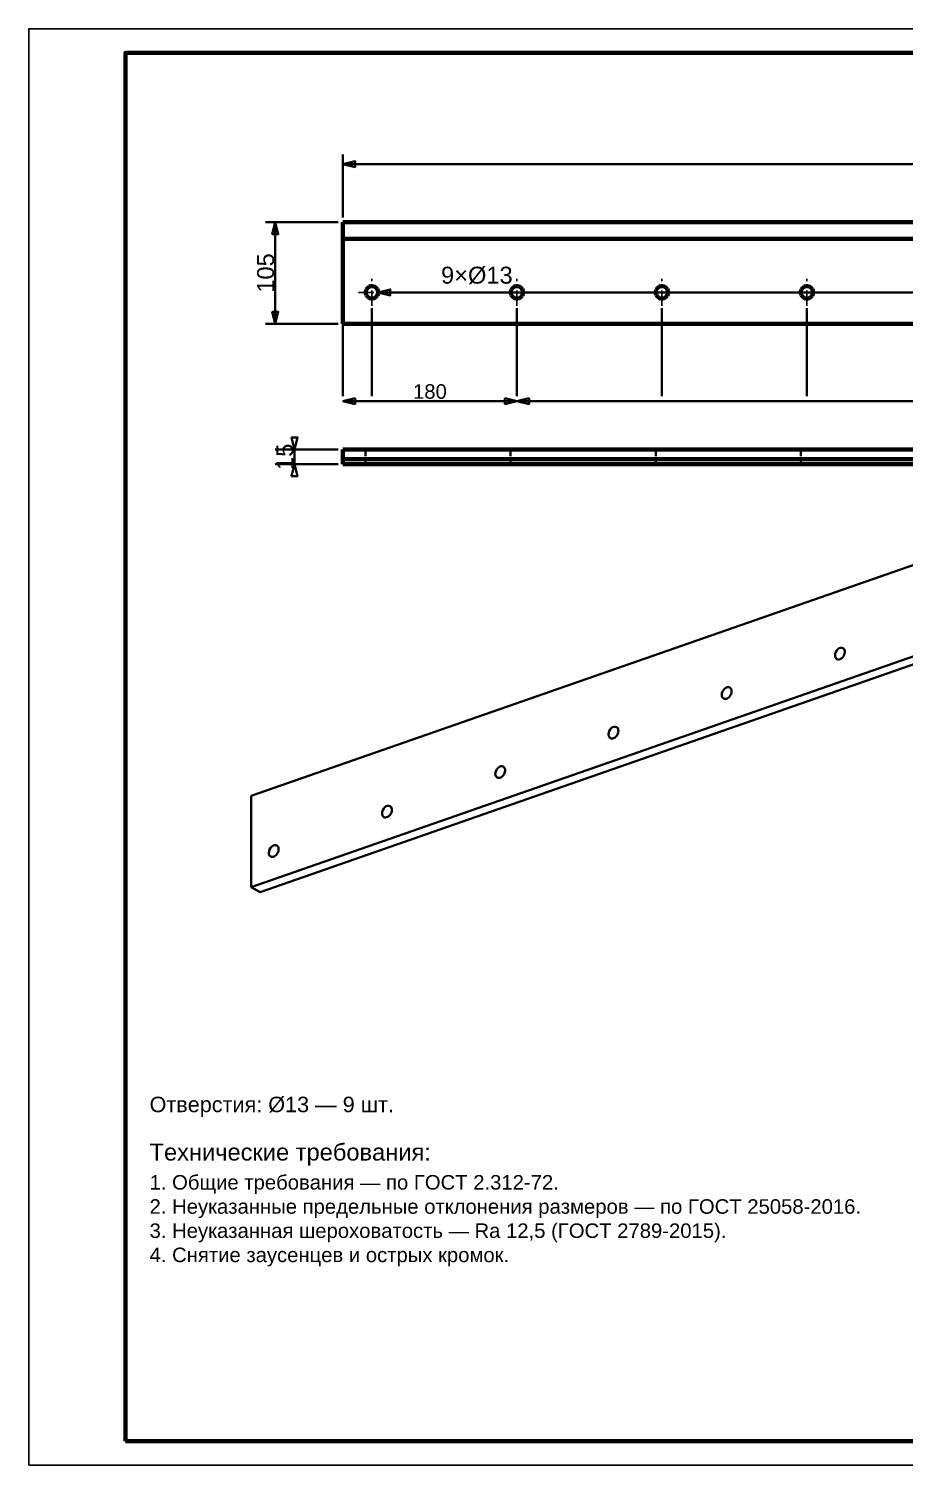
# Model space of a CAD drawing. Header units: millimetres. Extents: x 0 to 420, y 0 to 297.
# Drawn here: x 0 to 181.1, y 0 to 297 of the extents above; entities that cross this region are included whole.
import ezdxf
from ezdxf.enums import TextEntityAlignment as Align

# ---------------------------------------------------------------- set-up
doc = ezdxf.new("R2010")
doc.units = ezdxf.units.MM
doc.linetypes.add('CENTER', pattern=[5.08, 3.175, -0.635, 0.635, -0.635])
doc.linetypes.add('DASHED', pattern=[1.524, 1.27, -0.254])
doc.styles.add('GOST', font='Arial')

msp = doc.modelspace()

# ---------------------------------------------------------------- linework, layer by layer
at = {"color": 7, "lineweight": 35}
for p, q in [((65, 258), (65, 271)), ((65, 269), (317, 269)), ((64, 257), (49, 257)), ((51, 236), (51, 257)), ((72.3, 242.5), (84.3, 242.5)), ((74.3, 242.5), (332, 242.5)), ((84.3, 242.5), (89.3, 242.5)), ((104.3, 242.5), (332, 242.5)), ((134.3, 242.5), (332, 242.5)), ((164.3, 242.5), (332, 242.5)), ((71, 239.2), (71, 221)), ((101, 239.2), (101, 221)), ((131, 239.2), (131, 221)), ((161, 239.2), (161, 221)), ((64, 236), (49, 236)), ((65, 236), (65, 221)), ((65, 221), (65, 222)), ((65, 220), (101, 220)), ((101, 221), (101, 222)), ((101, 221), (101, 222)), ((101, 220), (281, 220)), ((64, 210), (51, 210)), ((55, 207), (55, 210)), ((64, 207), (51, 207))]:
    msp.add_line(p, q, dxfattribs=at)
at = {"color": 1, "lineweight": 70}
for p, q in [((65, 257), (65, 253.54)), ((65, 257), (317, 257)), ((65, 253.54), (65, 236)), ((65, 253.54), (317, 253.54)), ((70.35, 243.63), (70.05, 243.38)), ((70.71, 243.77), (70.35, 243.63)), ((71.1, 243.8), (70.71, 243.77)), ((71.47, 243.71), (71.1, 243.8)), ((71.81, 243.52), (71.47, 243.71)), ((100.35, 243.63), (100.05, 243.38)), ((100.71, 243.77), (100.35, 243.63)), ((101.1, 243.8), (100.71, 243.77)), ((101.47, 243.71), (101.1, 243.8)), ((101.81, 243.52), (101.47, 243.71)), ((130.35, 243.63), (130.05, 243.38)), ((130.71, 243.77), (130.35, 243.63)), ((131.1, 243.8), (130.71, 243.77)), ((131.47, 243.71), (131.1, 243.8)), ((131.81, 243.52), (131.47, 243.71)), ((160.35, 243.63), (160.05, 243.38)), ((160.71, 243.77), (160.35, 243.63)), ((161.1, 243.8), (160.71, 243.77)), ((161.47, 243.71), (161.1, 243.8)), ((161.81, 243.52), (161.47, 243.71)), ((69.83, 243.06), (69.71, 242.69)), ((69.71, 242.69), (69.71, 242.31)), ((69.71, 242.31), (69.83, 241.94)), ((70.05, 243.38), (69.83, 243.06)), ((69.83, 241.94), (70.05, 241.62)), ((70.05, 241.62), (70.35, 241.37)), ((70.35, 241.37), (70.71, 241.23)), ((70.71, 241.23), (71.1, 241.2)), ((71.1, 241.2), (71.47, 241.29)), ((71.47, 241.29), (71.81, 241.48)), ((72.07, 243.23), (71.81, 243.52)), ((71.81, 241.48), (72.07, 241.77)), ((72.24, 242.88), (72.07, 243.23)), ((72.07, 241.77), (72.24, 242.12)), ((72.3, 242.5), (72.24, 242.88)), ((72.24, 242.12), (72.3, 242.5)), ((99.83, 243.06), (99.71, 242.69)), ((99.71, 242.69), (99.71, 242.31)), ((99.71, 242.31), (99.83, 241.94)), ((100.05, 243.38), (99.83, 243.06)), ((99.83, 241.94), (100.05, 241.62)), ((100.05, 241.62), (100.35, 241.37)), ((100.35, 241.37), (100.71, 241.23)), ((100.71, 241.23), (101.1, 241.2)), ((101.1, 241.2), (101.47, 241.29)), ((101.47, 241.29), (101.81, 241.48)), ((102.07, 243.23), (101.81, 243.52)), ((101.81, 241.48), (102.07, 241.77)), ((102.24, 242.88), (102.07, 243.23)), ((102.07, 241.77), (102.24, 242.12)), ((102.3, 242.5), (102.24, 242.88)), ((102.24, 242.12), (102.3, 242.5)), ((129.83, 243.06), (129.71, 242.69)), ((129.71, 242.69), (129.71, 242.31)), ((129.71, 242.31), (129.83, 241.94)), ((130.05, 243.38), (129.83, 243.06)), ((129.83, 241.94), (130.05, 241.62)), ((130.05, 241.62), (130.35, 241.37)), ((130.35, 241.37), (130.71, 241.23)), ((130.71, 241.23), (131.1, 241.2)), ((131.1, 241.2), (131.47, 241.29)), ((131.47, 241.29), (131.81, 241.48)), ((132.07, 243.23), (131.81, 243.52)), ((131.81, 241.48), (132.07, 241.77)), ((132.24, 242.88), (132.07, 243.23)), ((132.07, 241.77), (132.24, 242.12)), ((132.3, 242.5), (132.24, 242.88)), ((132.24, 242.12), (132.3, 242.5)), ((159.83, 243.06), (159.71, 242.69)), ((159.71, 242.69), (159.71, 242.31)), ((159.71, 242.31), (159.83, 241.94)), ((160.05, 243.38), (159.83, 243.06)), ((159.83, 241.94), (160.05, 241.62)), ((160.05, 241.62), (160.35, 241.37)), ((160.35, 241.37), (160.71, 241.23)), ((160.71, 241.23), (161.1, 241.2)), ((161.1, 241.2), (161.47, 241.29)), ((161.47, 241.29), (161.81, 241.48)), ((162.07, 243.23), (161.81, 243.52)), ((161.81, 241.48), (162.07, 241.77)), ((162.24, 242.88), (162.07, 243.23)), ((162.07, 241.77), (162.24, 242.12)), ((162.3, 242.5), (162.24, 242.88)), ((162.24, 242.12), (162.3, 242.5)), ((317, 236), (65, 236)), ((65, 210), (65, 208)), ((317, 210), (65, 210)), ((65, 208), (65, 207)), ((317, 208), (65, 208)), ((317, 207), (65, 207))]:
    msp.add_line(p, q, dxfattribs=at)
at = {"color": 5, "linetype": 'DASHED', "lineweight": 35}
for p, q in [((65, 236), (65, 257)), ((65, 257), (317, 257)), ((70.05, 243.38), (70.35, 243.63)), ((70.35, 243.63), (70.71, 243.77)), ((70.71, 243.77), (71.1, 243.8)), ((71.1, 243.8), (71.47, 243.71)), ((71.47, 243.71), (71.81, 243.52)), ((100.05, 243.38), (100.35, 243.63)), ((100.35, 243.63), (100.71, 243.77)), ((100.71, 243.77), (101.1, 243.8)), ((101.1, 243.8), (101.47, 243.71)), ((101.47, 243.71), (101.81, 243.52)), ((130.05, 243.38), (130.35, 243.63)), ((130.35, 243.63), (130.71, 243.77)), ((130.71, 243.77), (131.1, 243.8)), ((131.1, 243.8), (131.47, 243.71)), ((131.47, 243.71), (131.81, 243.52)), ((160.05, 243.38), (160.35, 243.63)), ((160.35, 243.63), (160.71, 243.77)), ((160.71, 243.77), (161.1, 243.8)), ((161.1, 243.8), (161.47, 243.71)), ((161.47, 243.71), (161.81, 243.52)), ((69.71, 242.69), (69.83, 243.06)), ((69.71, 242.31), (69.71, 242.69)), ((69.83, 241.94), (69.71, 242.31)), ((69.83, 243.06), (70.05, 243.38)), ((70.05, 241.62), (69.83, 241.94)), ((70.35, 241.37), (70.05, 241.62)), ((70.71, 241.23), (70.35, 241.37)), ((71.1, 241.2), (70.71, 241.23)), ((71.47, 241.29), (71.1, 241.2)), ((71.81, 241.48), (71.47, 241.29)), ((71.81, 243.52), (72.07, 243.23)), ((72.07, 241.77), (71.81, 241.48)), ((72.07, 243.23), (72.24, 242.88)), ((72.24, 242.12), (72.07, 241.77)), ((72.24, 242.88), (72.3, 242.5)), ((72.3, 242.5), (72.24, 242.12)), ((99.71, 242.69), (99.83, 243.06)), ((99.71, 242.31), (99.71, 242.69)), ((99.83, 241.94), (99.71, 242.31)), ((99.83, 243.06), (100.05, 243.38)), ((100.05, 241.62), (99.83, 241.94)), ((100.35, 241.37), (100.05, 241.62)), ((100.71, 241.23), (100.35, 241.37)), ((101.1, 241.2), (100.71, 241.23)), ((101.47, 241.29), (101.1, 241.2)), ((101.81, 241.48), (101.47, 241.29)), ((101.81, 243.52), (102.07, 243.23)), ((102.07, 241.77), (101.81, 241.48)), ((102.07, 243.23), (102.24, 242.88)), ((102.24, 242.12), (102.07, 241.77)), ((102.24, 242.88), (102.3, 242.5)), ((102.3, 242.5), (102.24, 242.12)), ((129.71, 242.69), (129.83, 243.06)), ((129.71, 242.31), (129.71, 242.69)), ((129.83, 241.94), (129.71, 242.31)), ((129.83, 243.06), (130.05, 243.38)), ((130.05, 241.62), (129.83, 241.94)), ((130.35, 241.37), (130.05, 241.62)), ((130.71, 241.23), (130.35, 241.37)), ((131.1, 241.2), (130.71, 241.23)), ((131.47, 241.29), (131.1, 241.2)), ((131.81, 241.48), (131.47, 241.29)), ((131.81, 243.52), (132.07, 243.23)), ((132.07, 241.77), (131.81, 241.48)), ((132.07, 243.23), (132.24, 242.88)), ((132.24, 242.12), (132.07, 241.77)), ((132.24, 242.88), (132.3, 242.5)), ((132.3, 242.5), (132.24, 242.12)), ((159.71, 242.69), (159.83, 243.06)), ((159.71, 242.31), (159.71, 242.69)), ((159.83, 241.94), (159.71, 242.31)), ((159.83, 243.06), (160.05, 243.38)), ((160.05, 241.62), (159.83, 241.94)), ((160.35, 241.37), (160.05, 241.62)), ((160.71, 241.23), (160.35, 241.37)), ((161.1, 241.2), (160.71, 241.23)), ((161.47, 241.29), (161.1, 241.2)), ((161.81, 241.48), (161.47, 241.29)), ((161.81, 243.52), (162.07, 243.23)), ((162.07, 241.77), (161.81, 241.48)), ((162.07, 243.23), (162.24, 242.88)), ((162.24, 242.12), (162.07, 241.77)), ((162.24, 242.88), (162.3, 242.5)), ((162.3, 242.5), (162.24, 242.12)), ((65, 236), (317, 236)), ((65, 210), (317, 210)), ((65, 207), (65, 210)), ((69.7, 210), (69.7, 207)), ((69.7, 210), (69.73, 210)), ((69.73, 210), (69.7, 210)), ((69.73, 210), (69.83, 210)), ((69.83, 210), (69.73, 210)), ((69.83, 210), (69.98, 210)), ((69.98, 210), (69.83, 210)), ((69.98, 210), (70.19, 210)), ((70.19, 210), (69.98, 210)), ((70.19, 210), (70.44, 210)), ((70.44, 210), (70.19, 210)), ((70.44, 210), (70.71, 210)), ((70.71, 210), (70.44, 210)), ((70.71, 210), (71, 210)), ((71, 210), (70.71, 210)), ((71, 210), (71.29, 210)), ((71.29, 210), (71, 210)), ((71.29, 210), (71.56, 210)), ((71.56, 210), (71.29, 210)), ((71.56, 210), (71.81, 210)), ((71.81, 210), (71.56, 210)), ((71.81, 210), (72.02, 210)), ((72.02, 210), (71.81, 210)), ((72.02, 210), (72.17, 210)), ((72.17, 210), (72.02, 210)), ((72.17, 210), (72.27, 210)), ((72.27, 210), (72.17, 210)), ((72.27, 210), (72.3, 210)), ((72.3, 210), (72.27, 210)), ((99.7, 210), (99.7, 207)), ((99.7, 210), (99.73, 210)), ((99.73, 210), (99.7, 210)), ((99.73, 210), (99.83, 210)), ((99.83, 210), (99.73, 210)), ((99.83, 210), (99.98, 210)), ((99.98, 210), (99.83, 210)), ((99.98, 210), (100.19, 210)), ((100.19, 210), (99.98, 210)), ((100.19, 210), (100.44, 210)), ((100.44, 210), (100.19, 210)), ((100.44, 210), (100.71, 210)), ((100.71, 210), (100.44, 210)), ((100.71, 210), (101, 210)), ((101, 210), (100.71, 210)), ((101, 210), (101.29, 210)), ((101.29, 210), (101, 210)), ((101.29, 210), (101.56, 210)), ((101.56, 210), (101.29, 210)), ((101.56, 210), (101.81, 210)), ((101.81, 210), (101.56, 210)), ((101.81, 210), (102.02, 210)), ((102.02, 210), (101.81, 210)), ((102.02, 210), (102.17, 210)), ((102.17, 210), (102.02, 210)), ((102.17, 210), (102.27, 210)), ((102.27, 210), (102.17, 210)), ((102.27, 210), (102.3, 210)), ((102.3, 210), (102.27, 210)), ((129.7, 210), (129.7, 207)), ((129.7, 210), (129.73, 210)), ((129.73, 210), (129.7, 210)), ((129.73, 210), (129.83, 210)), ((129.83, 210), (129.73, 210)), ((129.83, 210), (129.98, 210)), ((129.98, 210), (129.83, 210)), ((129.98, 210), (130.19, 210)), ((130.19, 210), (129.98, 210)), ((130.19, 210), (130.44, 210)), ((130.44, 210), (130.19, 210)), ((130.44, 210), (130.71, 210)), ((130.71, 210), (130.44, 210)), ((130.71, 210), (131, 210)), ((131, 210), (130.71, 210)), ((131, 210), (131.29, 210)), ((131.29, 210), (131, 210)), ((131.29, 210), (131.56, 210)), ((131.56, 210), (131.29, 210)), ((131.56, 210), (131.81, 210)), ((131.81, 210), (131.56, 210)), ((131.81, 210), (132.02, 210)), ((132.02, 210), (131.81, 210)), ((132.02, 210), (132.17, 210)), ((132.17, 210), (132.02, 210)), ((132.17, 210), (132.27, 210)), ((132.27, 210), (132.17, 210)), ((132.27, 210), (132.3, 210)), ((132.3, 210), (132.27, 210)), ((159.7, 210), (159.7, 207)), ((159.7, 210), (159.73, 210)), ((159.73, 210), (159.7, 210)), ((159.73, 210), (159.83, 210)), ((159.83, 210), (159.73, 210)), ((159.83, 210), (159.98, 210)), ((159.98, 210), (159.83, 210)), ((159.98, 210), (160.19, 210)), ((160.19, 210), (159.98, 210)), ((160.19, 210), (160.44, 210)), ((160.44, 210), (160.19, 210)), ((160.44, 210), (160.71, 210)), ((160.71, 210), (160.44, 210)), ((160.71, 210), (161, 210)), ((161, 210), (160.71, 210)), ((161, 210), (161.29, 210)), ((161.29, 210), (161, 210)), ((161.29, 210), (161.56, 210)), ((161.56, 210), (161.29, 210)), ((161.56, 210), (161.81, 210)), ((161.81, 210), (161.56, 210)), ((161.81, 210), (162.02, 210)), ((162.02, 210), (161.81, 210)), ((162.02, 210), (162.17, 210)), ((162.17, 210), (162.02, 210)), ((162.17, 210), (162.27, 210)), ((162.27, 210), (162.17, 210)), ((162.27, 210), (162.3, 210)), ((162.3, 210), (162.27, 210)), ((317, 207), (65, 207)), ((69.7, 207), (69.73, 207)), ((69.73, 207), (69.7, 207)), ((69.73, 207), (69.83, 207)), ((69.83, 207), (69.73, 207)), ((69.83, 207), (69.98, 207)), ((69.98, 207), (69.83, 207)), ((69.98, 207), (70.19, 207)), ((70.19, 207), (69.98, 207)), ((70.19, 207), (70.44, 207)), ((70.44, 207), (70.19, 207)), ((70.44, 207), (70.71, 207)), ((70.71, 207), (70.44, 207)), ((70.71, 207), (71, 207)), ((71, 207), (70.71, 207)), ((71, 207), (71.29, 207)), ((71.29, 207), (71, 207)), ((71.29, 207), (71.56, 207)), ((71.56, 207), (71.29, 207)), ((71.56, 207), (71.81, 207)), ((71.81, 207), (71.56, 207)), ((71.81, 207), (72.02, 207)), ((72.02, 207), (71.81, 207)), ((72.02, 207), (72.17, 207)), ((72.17, 207), (72.02, 207)), ((72.17, 207), (72.27, 207)), ((72.27, 207), (72.17, 207)), ((72.27, 207), (72.3, 207)), ((72.3, 207), (72.27, 207)), ((99.7, 207), (99.73, 207)), ((99.73, 207), (99.7, 207)), ((99.73, 207), (99.83, 207)), ((99.83, 207), (99.73, 207)), ((99.83, 207), (99.98, 207)), ((99.98, 207), (99.83, 207)), ((99.98, 207), (100.19, 207)), ((100.19, 207), (99.98, 207)), ((100.19, 207), (100.44, 207)), ((100.44, 207), (100.19, 207)), ((100.44, 207), (100.71, 207)), ((100.71, 207), (100.44, 207)), ((100.71, 207), (101, 207)), ((101, 207), (100.71, 207)), ((101, 207), (101.29, 207)), ((101.29, 207), (101, 207)), ((101.29, 207), (101.56, 207)), ((101.56, 207), (101.29, 207)), ((101.56, 207), (101.81, 207)), ((101.81, 207), (101.56, 207)), ((101.81, 207), (102.02, 207)), ((102.02, 207), (101.81, 207)), ((102.02, 207), (102.17, 207)), ((102.17, 207), (102.02, 207)), ((102.17, 207), (102.27, 207)), ((102.27, 207), (102.17, 207)), ((102.27, 207), (102.3, 207)), ((102.3, 207), (102.27, 207)), ((129.7, 207), (129.73, 207)), ((129.73, 207), (129.7, 207)), ((129.73, 207), (129.83, 207)), ((129.83, 207), (129.73, 207)), ((129.83, 207), (129.98, 207)), ((129.98, 207), (129.83, 207)), ((129.98, 207), (130.19, 207)), ((130.19, 207), (129.98, 207)), ((130.19, 207), (130.44, 207)), ((130.44, 207), (130.19, 207)), ((130.44, 207), (130.71, 207)), ((130.71, 207), (130.44, 207)), ((130.71, 207), (131, 207)), ((131, 207), (130.71, 207)), ((131, 207), (131.29, 207)), ((131.29, 207), (131, 207)), ((131.29, 207), (131.56, 207)), ((131.56, 207), (131.29, 207)), ((131.56, 207), (131.81, 207)), ((131.81, 207), (131.56, 207)), ((131.81, 207), (132.02, 207)), ((132.02, 207), (131.81, 207)), ((132.02, 207), (132.17, 207)), ((132.17, 207), (132.02, 207)), ((132.17, 207), (132.27, 207)), ((132.27, 207), (132.17, 207)), ((132.27, 207), (132.3, 207)), ((132.3, 207), (132.27, 207)), ((159.7, 207), (159.73, 207)), ((159.73, 207), (159.7, 207)), ((159.73, 207), (159.83, 207)), ((159.83, 207), (159.73, 207)), ((159.83, 207), (159.98, 207)), ((159.98, 207), (159.83, 207)), ((159.98, 207), (160.19, 207)), ((160.19, 207), (159.98, 207)), ((160.19, 207), (160.44, 207)), ((160.44, 207), (160.19, 207)), ((160.44, 207), (160.71, 207)), ((160.71, 207), (160.44, 207)), ((160.71, 207), (161, 207)), ((161, 207), (160.71, 207)), ((161, 207), (161.29, 207)), ((161.29, 207), (161, 207)), ((161.29, 207), (161.56, 207)), ((161.56, 207), (161.29, 207)), ((161.56, 207), (161.81, 207)), ((161.81, 207), (161.56, 207)), ((161.81, 207), (162.02, 207)), ((162.02, 207), (161.81, 207)), ((162.02, 207), (162.17, 207)), ((162.17, 207), (162.02, 207)), ((162.17, 207), (162.27, 207)), ((162.27, 207), (162.17, 207)), ((162.27, 207), (162.3, 207)), ((162.3, 207), (162.27, 207))]:
    msp.add_line(p, q, dxfattribs=at)
at = {"color": 4, "linetype": 'CENTER', "lineweight": 25}
for p, q in [((71, 239.7), (71, 245.3)), ((101, 239.7), (101, 245.3)), ((131, 239.7), (131, 245.3)), ((161, 239.7), (161, 245.3)), ((68.2, 242.5), (73.8, 242.5)), ((98.2, 242.5), (103.8, 242.5)), ((128.2, 242.5), (133.8, 242.5)), ((158.2, 242.5), (163.8, 242.5))]:
    msp.add_line(p, q, dxfattribs=at)
at = {"color": 1, "lineweight": 35}
for p, q in [((242.78, 207), (46, 138.4)), ((242.78, 188.1), (46, 119.5)), ((47.87, 118.48), (244.65, 187.08)), ((166.84, 167.8), (166.8, 167.46)), ((166.8, 167.46), (166.83, 167.21)), ((166.83, 167.21), (166.9, 166.98)), ((166.95, 168.14), (166.84, 167.8)), ((166.9, 166.98), (167.03, 166.8)), ((167.14, 168.45), (166.95, 168.14)), ((167.03, 166.8), (167.19, 166.67)), ((167.37, 168.71), (167.14, 168.45)), ((167.19, 166.67), (167.36, 166.61)), ((167.36, 166.61), (167.55, 166.59)), ((167.64, 168.91), (167.37, 168.71)), ((167.55, 166.59), (167.74, 166.62)), ((167.92, 169.02), (167.64, 168.91)), ((167.74, 166.62), (167.94, 166.7)), ((168.19, 169.03), (167.92, 169.02)), ((167.94, 166.7), (168.14, 166.82)), ((168.14, 166.82), (168.32, 166.98)), ((168.44, 168.96), (168.19, 169.03)), ((168.32, 166.98), (168.48, 167.17)), ((168.58, 168.85), (168.44, 168.96)), ((168.48, 167.17), (168.62, 167.38)), ((168.7, 168.7), (168.58, 168.85)), ((168.62, 167.38), (168.72, 167.61)), ((168.78, 168.52), (168.7, 168.7)), ((168.72, 167.61), (168.79, 167.85)), ((168.82, 168.31), (168.78, 168.52)), ((168.79, 167.85), (168.83, 168.09)), ((168.83, 168.09), (168.82, 168.31)), ((143.94, 160.54), (143.71, 160.28)), ((144.21, 160.74), (143.94, 160.54)), ((144.49, 160.85), (144.21, 160.74)), ((144.77, 160.87), (144.49, 160.85)), ((145.01, 160.79), (144.77, 160.87)), ((145.16, 160.68), (145.01, 160.79)), ((145.27, 160.54), (145.16, 160.68)), ((145.35, 160.36), (145.27, 160.54)), ((143.41, 159.63), (143.37, 159.3)), ((143.37, 159.3), (143.4, 159.04)), ((143.4, 159.04), (143.48, 158.82)), ((143.53, 159.97), (143.41, 159.63)), ((143.48, 158.82), (143.6, 158.64)), ((143.71, 160.28), (143.53, 159.97)), ((143.6, 158.64), (143.77, 158.51)), ((143.77, 158.51), (143.94, 158.45)), ((143.94, 158.45), (144.12, 158.43)), ((144.12, 158.43), (144.32, 158.46)), ((144.32, 158.46), (144.52, 158.53)), ((144.52, 158.53), (144.71, 158.65)), ((144.71, 158.65), (144.89, 158.81)), ((144.89, 158.81), (145.06, 159)), ((145.06, 159), (145.19, 159.21)), ((145.19, 159.21), (145.3, 159.44)), ((145.3, 159.44), (145.37, 159.68)), ((145.4, 160.15), (145.35, 160.36)), ((145.37, 159.68), (145.4, 159.92)), ((145.4, 159.92), (145.4, 160.15)), ((120.1, 151.8), (119.99, 151.47)), ((120.28, 152.11), (120.1, 151.8)), ((120.52, 152.38), (120.28, 152.11)), ((120.78, 152.57), (120.52, 152.38)), ((121.07, 152.68), (120.78, 152.57)), ((121.34, 152.7), (121.07, 152.68)), ((121.59, 152.63), (121.34, 152.7)), ((121.73, 152.52), (121.59, 152.63)), ((121.84, 152.37), (121.73, 152.52)), ((121.93, 152.19), (121.84, 152.37)), ((121.87, 151.28), (121.94, 151.52)), ((121.97, 151.98), (121.93, 152.19)), ((121.94, 151.52), (121.98, 151.75)), ((121.98, 151.75), (121.97, 151.98)), ((119.99, 151.47), (119.95, 151.13)), ((119.95, 151.13), (119.97, 150.87)), ((119.97, 150.87), (120.05, 150.65)), ((120.05, 150.65), (120.18, 150.47)), ((120.18, 150.47), (120.34, 150.34)), ((120.34, 150.34), (120.51, 150.28)), ((120.51, 150.28), (120.7, 150.26)), ((120.7, 150.26), (120.89, 150.29)), ((120.89, 150.29), (121.09, 150.37)), ((121.09, 150.37), (121.29, 150.49)), ((121.29, 150.49), (121.47, 150.64)), ((121.47, 150.64), (121.63, 150.83)), ((121.63, 150.83), (121.77, 151.05)), ((121.77, 151.05), (121.87, 151.28)), ((96.56, 143.3), (96.52, 142.96)), ((96.52, 142.96), (96.55, 142.71)), ((96.55, 142.71), (96.63, 142.48)), ((96.68, 143.64), (96.56, 143.3)), ((96.86, 143.95), (96.68, 143.64)), ((97.09, 144.21), (96.86, 143.95)), ((97.36, 144.41), (97.09, 144.21)), ((97.64, 144.52), (97.36, 144.41)), ((97.91, 144.53), (97.64, 144.52)), ((98.16, 144.46), (97.91, 144.53)), ((98.04, 142.48), (98.2, 142.67)), ((98.3, 144.35), (98.16, 144.46)), ((98.2, 142.67), (98.34, 142.88)), ((98.42, 144.2), (98.3, 144.35)), ((98.34, 142.88), (98.45, 143.11)), ((98.5, 144.02), (98.42, 144.2)), ((98.45, 143.11), (98.52, 143.35)), ((98.54, 143.82), (98.5, 144.02)), ((98.52, 143.35), (98.55, 143.59)), ((98.55, 143.59), (98.54, 143.82)), ((96.63, 142.48), (96.75, 142.3)), ((96.75, 142.3), (96.92, 142.18)), ((96.92, 142.18), (97.08, 142.11)), ((97.08, 142.11), (97.27, 142.1)), ((97.27, 142.1), (97.47, 142.13)), ((97.47, 142.13), (97.66, 142.2)), ((97.66, 142.2), (97.86, 142.32)), ((97.86, 142.32), (98.04, 142.48)), ((46, 138.4), (46, 119.5)), ((73.14, 135.13), (73.1, 134.8)), ((73.1, 134.8), (73.12, 134.54)), ((73.12, 134.54), (73.2, 134.32)), ((73.25, 135.47), (73.14, 135.13)), ((73.2, 134.32), (73.32, 134.14)), ((73.43, 135.78), (73.25, 135.47)), ((73.32, 134.14), (73.49, 134.01)), ((73.66, 136.05), (73.43, 135.78)), ((73.49, 134.01), (73.66, 133.95)), ((73.93, 136.24), (73.66, 136.05)), ((73.66, 133.95), (73.84, 133.93)), ((73.84, 133.93), (74.04, 133.96)), ((74.21, 136.35), (73.93, 136.24)), ((74.04, 133.96), (74.24, 134.03)), ((74.49, 136.37), (74.21, 136.35)), ((74.24, 134.03), (74.43, 134.15)), ((74.43, 134.15), (74.61, 134.31)), ((74.73, 136.29), (74.49, 136.37)), ((74.61, 134.31), (74.78, 134.5)), ((74.88, 136.19), (74.73, 136.29)), ((74.78, 134.5), (74.91, 134.71)), ((74.99, 136.04), (74.88, 136.19)), ((74.91, 134.71), (75.02, 134.94)), ((75.07, 135.86), (74.99, 136.04)), ((75.02, 134.94), (75.09, 135.18)), ((75.12, 135.65), (75.07, 135.86)), ((75.09, 135.18), (75.12, 135.42)), ((75.12, 135.42), (75.12, 135.65)), ((50.24, 127.88), (50, 127.62)), ((50.51, 128.07), (50.24, 127.88)), ((50.79, 128.18), (50.51, 128.07)), ((51.06, 128.2), (50.79, 128.18)), ((51.31, 128.13), (51.06, 128.2)), ((51.45, 128.02), (51.31, 128.13)), ((51.57, 127.87), (51.45, 128.02)), ((51.65, 127.69), (51.57, 127.87)), ((49.71, 126.97), (49.67, 126.63)), ((49.67, 126.63), (49.7, 126.38)), ((49.7, 126.38), (49.77, 126.15)), ((49.82, 127.3), (49.71, 126.97)), ((49.77, 126.15), (49.9, 125.97)), ((50, 127.62), (49.82, 127.3)), ((49.9, 125.97), (50.06, 125.84)), ((50.06, 125.84), (50.23, 125.78)), ((50.23, 125.78), (50.42, 125.76)), ((50.42, 125.76), (50.61, 125.79)), ((50.61, 125.79), (50.81, 125.87)), ((50.81, 125.87), (51.01, 125.99)), ((51.01, 125.99), (51.19, 126.14)), ((51.19, 126.14), (51.35, 126.33)), ((51.35, 126.33), (51.49, 126.55)), ((51.49, 126.55), (51.59, 126.78)), ((51.59, 126.78), (51.66, 127.02)), ((51.69, 127.48), (51.65, 127.69)), ((51.66, 127.02), (51.7, 127.26)), ((51.7, 127.26), (51.69, 127.48)), ((46, 119.5), (47.87, 118.48))]:
    msp.add_line(p, q, dxfattribs=at)
at = {"color": 7, "lineweight": 25}
msp.add_lwpolyline([(0, 0), (420, 0), (420, 297), (0, 297)], close=True, dxfattribs=at)
at = {"color": 7, "lineweight": 70}
msp.add_lwpolyline([(20, 5), (415, 5), (415, 292), (20, 292)], close=True, dxfattribs=at)
at = {"color": 7, "lineweight": 35}
for points in [[(65, 269), (67.5, 268.38), (67.5, 269.62)], [(51, 257), (50.38, 254.5), (51.62, 254.5)], [(72.3, 242.5), (74.8, 241.88), (74.8, 243.12)], [(51, 236), (51.62, 238.5), (50.38, 238.5)], [(65, 220), (67.5, 219.38), (67.5, 220.62)], [(101, 220), (98.5, 220.62), (98.5, 219.38)], [(101, 220), (103.5, 219.38), (103.5, 220.62)], [(55, 210), (55.62, 212.5), (54.38, 212.5)], [(55, 207), (54.38, 204.5), (55.62, 204.5)]]:
    msp.add_lwpolyline(points, close=True, dxfattribs=at)

# ---------------------------------------------------------------- texts
at = {"color": 7, "style": 'GOST'}
for s, p in [('105', (49, 246.5)), ('15', (53, 208.5))]:
    msp.add_text(s, height=3.5, rotation=90, dxfattribs=at).set_placement(p, align=Align.MIDDLE)
msp.add_text('9×Ø13', height=3.5, dxfattribs=at).set_placement((85.3, 244.3))
msp.add_text('180', height=3, dxfattribs=at).set_placement((83, 222), align=Align.MIDDLE)
at = {"color": 6, "style": 'GOST'}
msp.add_text('Отверстия: Ø13 — 9 шт.', height=3.2, dxfattribs=at).set_placement((25, 73))
at = {"color": 3, "style": 'GOST'}
for s, height, p in [('Технические требования:', 3.5, (25, 63)), ('1. Общие требования — по ГОСТ 2.312-72.', 3, (25, 57)), ('2. Неуказанные предельные отклонения размеров — по ГОСТ 25058-2016.', 3, (25, 52)), ('3. Неуказанная шероховатость — Ra 12,5 (ГОСТ 2789-2015).', 3, (25, 47)), ('4. Снятие заусенцев и острых кромок.', 3, (25, 42))]:
    msp.add_text(s, height=height, dxfattribs=at).set_placement(p)

doc.saveas('drawing.dxf')
